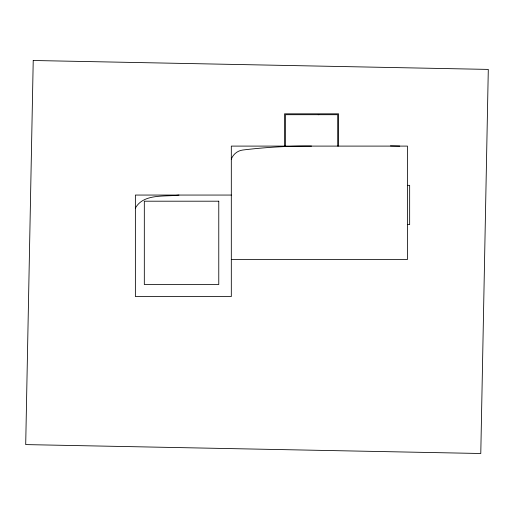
<?xml version="1.0" encoding="UTF-8"?>
<svg xmlns="http://www.w3.org/2000/svg" width="514" height="514" viewBox="0 0 514 514"><rect width="100%" height="100%" fill="white"/><g stroke="black" fill="none" stroke-linecap="round" stroke-linejoin="round"><path stroke-width="0.77" d="M231.313 159.179C233.035 154.296 237.641 150.615 242.788 150.024C265.59 147.242 288.572 145.925 311.548 146.098M135.375 208.138C143.535 193.283 164.814 196.952 178.981 195.057M390.434 145.88L399.751 146.098M407.48 185.342L409.658 185.342L409.658 224.586L407.48 224.586M231.313 195.057L135.375 195.057L135.375 296.539L231.313 296.539L231.313 146.098L407.48 146.098L407.48 259.474L231.313 259.474M338.578 146.098L338.578 113.832L284.512 113.832L284.512 146.098M337.711 146.098L337.711 114.699L285.379 114.699L285.379 146.098M318.815 114.699L318.243 114.699M33.224 60.498L25.7 444.591L480.783 453.502L488.3 69.409L33.224 60.498M218.771 201.199L144.318 201.199L144.318 284.525L218.771 284.525L218.771 201.199"/></g></svg>
